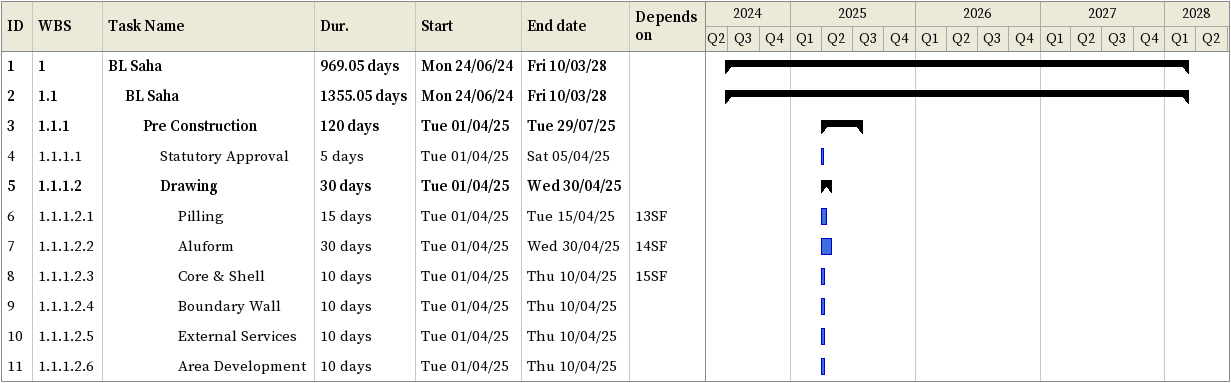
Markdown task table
| ID | WBS | Task | Duration | Start | Finish | Predecessors |
|---|---|---|---|---|---|---|
| 1 | 1 | **BL Saha** | 969.05d | 2024-06-24 | 2028-03-10 |  |
| 2 | 1.1 | **BL Saha** | 1355.05d | 2024-06-24 | 2028-03-10 |  |
| 3 | 1.1.1 | **Pre Construction** | 120d | 2025-04-01 | 2025-07-29 |  |
| 4 | 1.1.1.1 | Statutory Approval | 5d | 2025-04-01 | 2025-04-05 |  |
| 5 | 1.1.1.2 | **Drawing** | 30d | 2025-04-01 | 2025-04-30 |  |
| 6 | 1.1.1.2.1 | Pilling | 15d | 2025-04-01 | 2025-04-15 | 13SF |
| 7 | 1.1.1.2.2 | Aluform | 30d | 2025-04-01 | 2025-04-30 | 14SF |
| 8 | 1.1.1.2.3 | Core & Shell | 10d | 2025-04-01 | 2025-04-10 | 15SF |
| 9 | 1.1.1.2.4 | Boundary Wall | 10d | 2025-04-01 | 2025-04-10 |  |
| 10 | 1.1.1.2.5 | External Services | 10d | 2025-04-01 | 2025-04-10 |  |
| 11 | 1.1.1.2.6 | Area Development | 10d | 2025-04-01 | 2025-04-10 |  |
